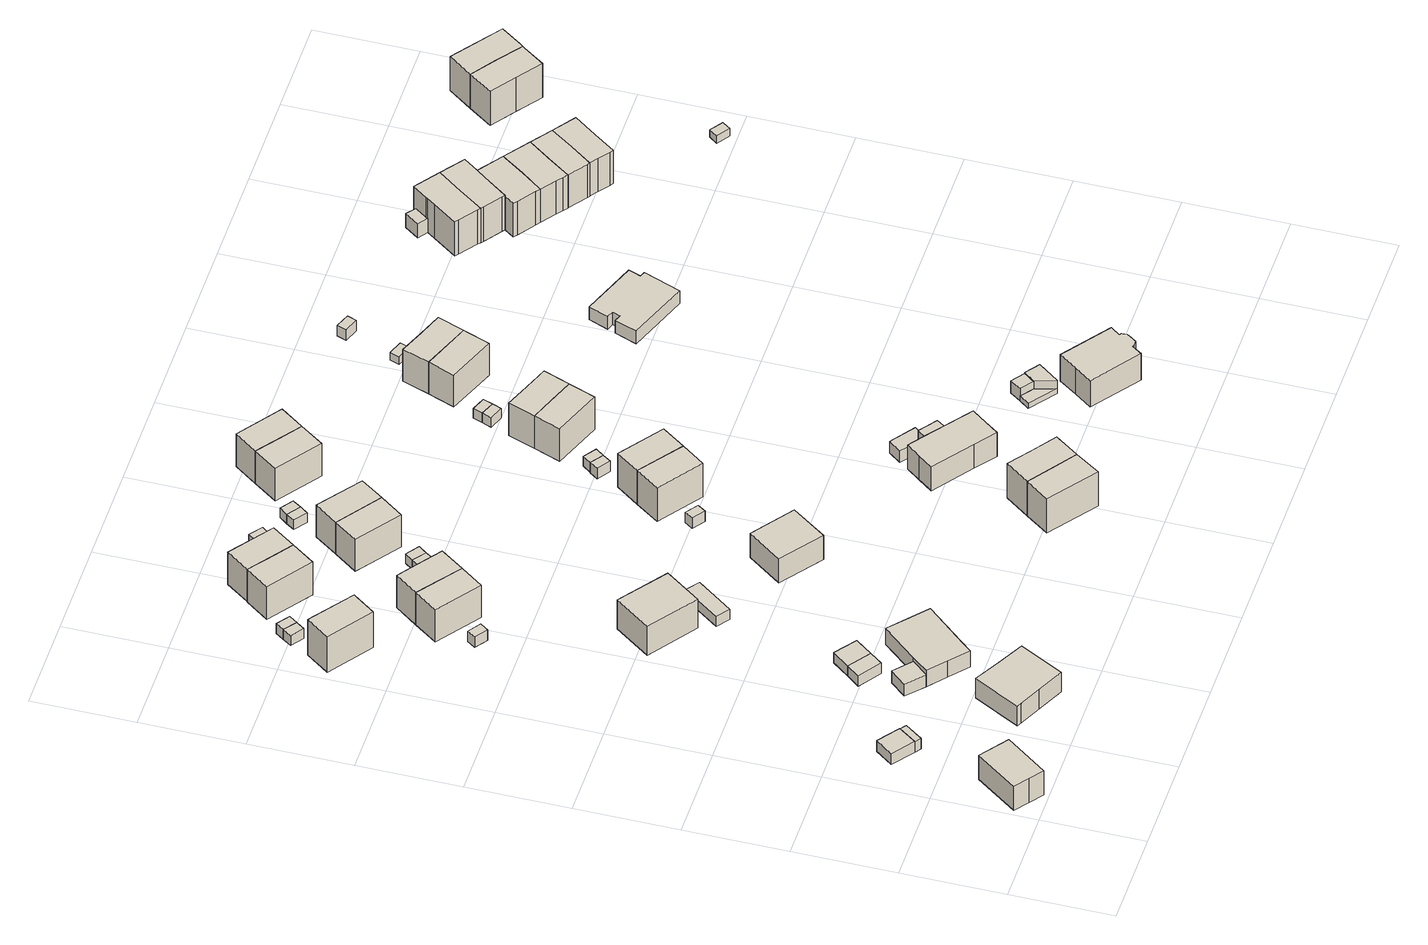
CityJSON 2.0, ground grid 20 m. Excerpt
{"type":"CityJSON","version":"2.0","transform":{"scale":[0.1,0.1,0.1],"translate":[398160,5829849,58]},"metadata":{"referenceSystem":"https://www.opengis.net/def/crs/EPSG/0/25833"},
"CityObjects":{
"building1":{"type":"Building","attributes":{"Gemeindeschluessel":"11000003","BezugspunktDach":"2200","function":"31001_1010","measuredHeight":7.36,"storeysAboveGround":1},"address":[{"country":"Germany","locality":"Berlin","thoroughfareNumber":"51A","thoroughfareName":"Ingwäonenweg"}],"geometry":[{"type":"Solid","lod":"1","boundaries":[[[[0,1,2,3,4,5]],[[6,7,8,9,10,11]],[[6,11,5,4]],[[7,6,4,3]],[[8,7,3,2]],[[9,8,2,1]],[[10,9,1,0]],[[11,10,0,5]]]]}]},
"building2":{"type":"Building","attributes":{"Gemeindeschluessel":"11000003","BezugspunktDach":"2200","function":"31001_1313","measuredHeight":2.86,"storeysAboveGround":1},"address":[{"country":"Germany","locality":"Berlin","thoroughfareNumber":"53 (2)","thoroughfareName":"Ingwäonenweg"}],"geometry":[{"type":"Solid","lod":"1","boundaries":[[[[12,13,14,15]],[[16,17,18,19]],[[16,19,15,14]],[[17,16,14,13]],[[18,17,13,12]],[[19,18,12,15]]]]}]},
"building3":{"type":"Building","attributes":{"Gemeindeschluessel":"11000003","BezugspunktDach":"2200","function":"51009_1610","measuredHeight":2.45,"storeysAboveGround":0},"address":[{"country":"Germany","locality":"Berlin"}],"geometry":[{"type":"Solid","lod":"1","boundaries":[[[[20,21,22,23]],[[17,24,25,18]],[[17,18,23,22]],[[24,17,22,21]],[[25,24,21,20]],[[18,25,20,23]]]]}]},
"building4":{"type":"Building","attributes":{"Gemeindeschluessel":"11000003","BezugspunktDach":"2200","function":"31001_1010","measuredHeight":5.52,"storeysAboveGround":1},"address":[{"country":"Germany","locality":"Berlin","thoroughfareNumber":"53","thoroughfareName":"Ingwäonenweg"}],"geometry":[{"type":"Solid","lod":"1","boundaries":[[[[26,27,28,29,30,31,32]],[[33,34,35,36,37,38,39]],[[33,39,32,31]],[[34,33,31,30]],[[35,34,30,29]],[[36,35,29,28]],[[37,36,28,27]],[[38,37,27,26]],[[39,38,26,32]]]]}]},
"building5":{"type":"Building","attributes":{"Gemeindeschluessel":"11000003","BezugspunktDach":"2200","function":"31001_2723","measuredHeight":3.36,"storeysAboveGround":1},"address":[{"country":"Germany","locality":"Berlin","thoroughfareNumber":"55 (1)","thoroughfareName":"Ingwäonenweg"}],"geometry":[{"type":"Solid","lod":"1","boundaries":[[[[40,41,42,43]],[[44,45,46,47]],[[44,47,43,42]],[[45,44,42,41]],[[46,45,41,40]],[[47,46,40,43]]]]}]},
"building6":{"type":"Building","attributes":{"Gemeindeschluessel":"11000003","BezugspunktDach":"2200","function":"51009_1610","measuredHeight":2.52,"storeysAboveGround":0},"address":[{"country":"Germany","locality":"Berlin"}],"geometry":[{"type":"Solid","lod":"1","boundaries":[[[[48,49,50,51]],[[52,53,54,55]],[[52,55,51,50]],[[53,52,50,49]],[[54,53,49,48]],[[55,54,48,51]]]]}]},
"building7":{"type":"Building","attributes":{"Gemeindeschluessel":"11000003","BezugspunktDach":"2200","function":"31001_2463","measuredHeight":2.51,"storeysAboveGround":1},"address":[{"country":"Germany","locality":"Berlin","thoroughfareNumber":"55 (2)","thoroughfareName":"Ingwäonenweg"}],"geometry":[{"type":"Solid","lod":"1","boundaries":[[[[49,56,57,50]],[[58,59,53,52]],[[58,52,50,57]],[[59,58,57,56]],[[53,59,56,49]],[[52,53,49,50]]]]}]},
"building8":{"type":"Building","attributes":{"Gemeindeschluessel":"11000003","BezugspunktDach":"2200","function":"31001_1010","measuredHeight":4.45,"storeysAboveGround":1},"address":[{"country":"Germany","locality":"Berlin","thoroughfareNumber":"55","thoroughfareName":"Ingwäonenweg"}],"geometry":[{"type":"Solid","lod":"1","boundaries":[[[[60,61,62,63,64,65,66,67]],[[45,68,69,70,71,72,73,46]],[[45,46,67,66]],[[68,45,66,65]],[[69,68,65,64]],[[70,69,64,63]],[[71,70,63,62]],[[72,71,62,61]],[[73,72,61,60]],[[46,73,60,67]]]]}]},
"building9":{"type":"Building","attributes":{"Gemeindeschluessel":"11000003","BezugspunktDach":"2200","function":"31001_1010","measuredHeight":9.26,"storeysAboveGround":2},"address":[{"country":"Germany","locality":"Berlin","thoroughfareNumber":"57B","thoroughfareName":"Siverstorpstraße"}],"geometry":[{"type":"Solid","lod":"1","boundaries":[[[[74,75,76,77]],[[78,79,80,81]],[[78,81,77,76]],[[79,78,76,75]],[[80,79,75,74]],[[81,80,74,77]]]]}]},
"building10":{"type":"Building","attributes":{"Gemeindeschluessel":"11000003","BezugspunktDach":"2200","function":"31001_2723","measuredHeight":2.48,"storeysAboveGround":1},"address":[{"country":"Germany","locality":"Berlin","thoroughfareNumber":"63B (1)","thoroughfareName":"Siverstorpstraße"}],"geometry":[{"type":"Solid","lod":"1","boundaries":[[[[82,83,84,85]],[[86,87,88,89]],[[86,89,85,84]],[[87,86,84,83]],[[88,87,83,82]],[[89,88,82,85]]]]}]},
"building11":{"type":"Building","attributes":{"Gemeindeschluessel":"11000003","BezugspunktDach":"2200","function":"31001_2723","measuredHeight":2.36,"storeysAboveGround":1},"address":[{"country":"Germany","locality":"Berlin","thoroughfareNumber":"57B (1)","thoroughfareName":"Siverstorpstraße"}],"geometry":[{"type":"Solid","lod":"1","boundaries":[[[[90,91,92,93]],[[94,95,96,97]],[[94,97,93,92]],[[95,94,92,91]],[[96,95,91,90]],[[97,96,90,93]]]]}]},
"building12":{"type":"Building","attributes":{"Gemeindeschluessel":"11000003","BezugspunktDach":"2200","function":"31001_2723","measuredHeight":2.36,"storeysAboveGround":1},"address":[{"country":"Germany","locality":"Berlin","thoroughfareNumber":"59A (1)","thoroughfareName":"Siverstorpstraße"}],"geometry":[{"type":"Solid","lod":"1","boundaries":[[[[91,98,99,92]],[[100,101,95,94]],[[100,94,92,99]],[[101,100,99,98]],[[95,101,98,91]],[[94,95,91,92]]]]}]},
"building13":{"type":"Building","attributes":{"Gemeindeschluessel":"11000003","BezugspunktDach":"2200","function":"31001_1010","measuredHeight":8.52,"storeysAboveGround":1},"address":[{"country":"Germany","locality":"Berlin","thoroughfareNumber":"66","thoroughfareName":"Siverstorpstraße"}],"geometry":[{"type":"Solid","lod":"1","boundaries":[[[[102,103,104,105]],[[106,107,108,109]],[[106,109,105,104]],[[107,106,104,103]],[[108,107,103,102]],[[109,108,102,105]]]]}]},
"building14":{"type":"Building","attributes":{"Gemeindeschluessel":"11000003","BezugspunktDach":"2200","function":"31001_1010","measuredHeight":9.4,"storeysAboveGround":2},"address":[{"country":"Germany","locality":"Berlin","thoroughfareNumber":"63B","thoroughfareName":"Siverstorpstraße"}],"geometry":[{"type":"Solid","lod":"1","boundaries":[[[[110,111,112,113,114]],[[115,116,117,118,119]],[[115,119,114,113]],[[116,115,113,112]],[[117,116,112,111]],[[118,117,111,110]],[[119,118,110,114]]]]}]},
"building15":{"type":"Building","attributes":{"Gemeindeschluessel":"11000003","BezugspunktDach":"2200","function":"51009_1611","measuredHeight":2.96,"storeysAboveGround":0},"address":[{"country":"Germany","locality":"Berlin"}],"geometry":[{"type":"Solid","lod":"1","boundaries":[[[[120,121,122,123]],[[124,125,126,127]],[[124,127,123,122]],[[125,124,122,121]],[[126,125,121,120]],[[127,126,120,123]]]]}]},
"building16":{"type":"Building","attributes":{"Gemeindeschluessel":"11000003","BezugspunktDach":"2200","function":"31001_1010","measuredHeight":9.39,"storeysAboveGround":2},"address":[{"country":"Germany","locality":"Berlin","thoroughfareNumber":"63A","thoroughfareName":"Siverstorpstraße"}],"geometry":[{"type":"Solid","lod":"1","boundaries":[[[[111,128,129,130,113]],[[131,132,133,117,115]],[[131,115,113,130]],[[132,131,130,129]],[[133,132,129,128]],[[117,133,128,111]],[[115,117,111,113]]]]}]},
"building17":{"type":"Building","attributes":{"Gemeindeschluessel":"11000003","BezugspunktDach":"2200","function":"31001_1010","measuredHeight":9.58,"storeysAboveGround":2},"address":[{"country":"Germany","locality":"Berlin","thoroughfareNumber":"59A","thoroughfareName":"Siverstorpstraße"}],"geometry":[{"type":"Solid","lod":"1","boundaries":[[[[134,135,136,137,138]],[[139,140,141,142,143]],[[139,143,138,137]],[[140,139,137,136]],[[141,140,136,135]],[[142,141,135,134]],[[143,142,134,138]]]]}]},
"building18":{"type":"Building","attributes":{"Gemeindeschluessel":"11000003","BezugspunktDach":"2200","function":"31001_1010","measuredHeight":9.55,"storeysAboveGround":2},"address":[{"country":"Germany","locality":"Berlin","thoroughfareNumber":"59B","thoroughfareName":"Siverstorpstraße"}],"geometry":[{"type":"Solid","lod":"1","boundaries":[[[[135,144,145,137]],[[146,147,148,149]],[[146,149,137,145]],[[147,146,145,144]],[[148,147,144,135]],[[149,148,135,137]]]]}]},
"building19":{"type":"Building","attributes":{"Gemeindeschluessel":"11000003","BezugspunktDach":"2200","function":"31001_2723","measuredHeight":2.42,"storeysAboveGround":1},"address":[{"country":"Germany","locality":"Berlin","thoroughfareNumber":"63A (1)","thoroughfareName":"Siverstorpstraße"}],"geometry":[{"type":"Solid","lod":"1","boundaries":[[[[150,151,152,153]],[[154,155,156,157]],[[154,157,153,152]],[[155,154,152,151]],[[156,155,151,150]],[[157,156,150,153]]]]}]},
"building20":{"type":"Building","attributes":{"Gemeindeschluessel":"11000003","BezugspunktDach":"2200","function":"31001_2723","measuredHeight":2.33,"storeysAboveGround":1},"address":[{"country":"Germany","locality":"Berlin","thoroughfareNumber":"61B (1)","thoroughfareName":"Siverstorpstraße"}],"geometry":[{"type":"Solid","lod":"1","boundaries":[[[[151,158,159,152]],[[160,161,162,163]],[[160,163,152,159]],[[161,160,159,158]],[[162,161,158,151]],[[163,162,151,152]]]]}]},
"building21":{"type":"Building","attributes":{"Gemeindeschluessel":"11000003","BezugspunktDach":"2200","function":"31001_1010","measuredHeight":8.36,"storeysAboveGround":1},"address":[{"country":"Germany","locality":"Berlin","thoroughfareNumber":"59","thoroughfareName":"Ingwäonenweg"}],"geometry":[{"type":"Solid","lod":"1","boundaries":[[[[164,165,166,167]],[[168,169,170,171]],[[168,171,167,166]],[[169,168,166,165]],[[170,169,165,164]],[[171,170,164,167]]]]}]},
"building22":{"type":"Building","attributes":{"Gemeindeschluessel":"11000003","BezugspunktDach":"2200","function":"31001_1010","measuredHeight":9.2,"storeysAboveGround":2},"address":[{"country":"Germany","locality":"Berlin","thoroughfareNumber":"61B","thoroughfareName":"Siverstorpstraße"}],"geometry":[{"type":"Solid","lod":"1","boundaries":[[[[172,173,174,175]],[[176,177,178,179]],[[176,179,175,174]],[[177,176,174,173]],[[178,177,173,172]],[[179,178,172,175]]]]}]},
"building23":{"type":"Building","attributes":{"Gemeindeschluessel":"11000003","BezugspunktDach":"2200","function":"31001_2723","measuredHeight":2.38,"storeysAboveGround":1},"address":[{"country":"Germany","locality":"Berlin","thoroughfareNumber":"59B (1)","thoroughfareName":"Siverstorpstraße"}],"geometry":[{"type":"Solid","lod":"1","boundaries":[[[[180,181,182,183]],[[184,185,186,187]],[[184,187,183,182]],[[185,184,182,181]],[[186,185,181,180]],[[187,186,180,183]]]]}]},
"building24":{"type":"Building","attributes":{"Gemeindeschluessel":"11000003","BezugspunktDach":"2200","function":"31001_1010","measuredHeight":9.22,"storeysAboveGround":2},"address":[{"country":"Germany","locality":"Berlin","thoroughfareNumber":"61A","thoroughfareName":"Siverstorpstraße"}],"geometry":[{"type":"Solid","lod":"1","boundaries":[[[[173,188,189,174]],[[190,191,177,176]],[[190,176,174,189]],[[191,190,189,188]],[[177,191,188,173]],[[176,177,173,174]]]]}]},
"building25":{"type":"Building","attributes":{"Gemeindeschluessel":"11000003","BezugspunktDach":"2200","function":"31001_2723","measuredHeight":2.48,"storeysAboveGround":1},"address":[{"country":"Germany","locality":"Berlin","thoroughfareNumber":"61 (1)","thoroughfareName":"Ingwäonenweg"}],"geometry":[{"type":"Solid","lod":"1","boundaries":[[[[192,193,194,195]],[[196,197,198,199]],[[196,199,195,194]],[[197,196,194,193]],[[198,197,193,192]],[[199,198,192,195]]]]}]},
"building26":{"type":"Building","attributes":{"Gemeindeschluessel":"11000003","BezugspunktDach":"2200","function":"31001_2723","measuredHeight":2.36,"storeysAboveGround":1},"address":[{"country":"Germany","locality":"Berlin","thoroughfareNumber":"61A (1)","thoroughfareName":"Siverstorpstraße"}],"geometry":[{"type":"Solid","lod":"1","boundaries":[[[[200,201,202,203]],[[204,205,206,207]],[[204,207,203,202]],[[205,204,202,201]],[[206,205,201,200]],[[207,206,200,203]]]]}]},
"building27":{"type":"Building","attributes":{"Gemeindeschluessel":"11000003","BezugspunktDach":"2200","function":"31001_2723","measuredHeight":2.37,"storeysAboveGround":1},"address":[{"country":"Germany","locality":"Berlin","thoroughfareNumber":"34 (1)","thoroughfareName":"Gatterweg"}],"geometry":[{"type":"Solid","lod":"1","boundaries":[[[[201,208,209,202]],[[210,211,205,204]],[[210,204,202,209]],[[211,210,209,208]],[[205,211,208,201]],[[204,205,201,202]]]]}]},
"building28":{"type":"Building","attributes":{"Gemeindeschluessel":"11000003","BezugspunktDach":"2200","function":"31001_1010","measuredHeight":9.87,"storeysAboveGround":1},"address":[{"country":"Germany","locality":"Berlin","thoroughfareNumber":"58","thoroughfareName":"Ingwäonenweg"}],"geometry":[{"type":"Solid","lod":"1","boundaries":[[[[212,213,214,215,216]],[[217,218,219,220,221]],[[217,221,216,215]],[[218,217,215,214]],[[219,218,214,213]],[[220,219,213,212]],[[221,220,212,216]]]]}]},
"building29":{"type":"Building","attributes":{"Gemeindeschluessel":"11000003","BezugspunktDach":"2200","function":"31001_1010","measuredHeight":9.3,"storeysAboveGround":2},"address":[{"country":"Germany","locality":"Berlin","thoroughfareNumber":"61","thoroughfareName":"Ingwäonenweg"}],"geometry":[{"type":"Solid","lod":"1","boundaries":[[[[222,223,224,225]],[[226,227,228,229]],[[226,229,225,224]],[[227,226,224,223]],[[228,227,223,222]],[[229,228,222,225]]]]}]},
"building30":{"type":"Building","attributes":{"Gemeindeschluessel":"11000003","BezugspunktDach":"2200","function":"31001_1010","measuredHeight":9.87,"storeysAboveGround":1},"address":[{"country":"Germany","locality":"Berlin","thoroughfareNumber":"58A","thoroughfareName":"Ingwäonenweg"}],"geometry":[{"type":"Solid","lod":"1","boundaries":[[[[213,230,231,232,215]],[[233,234,235,219,217]],[[233,217,215,232]],[[234,233,232,231]],[[235,234,231,230]],[[219,235,230,213]],[[217,219,213,215]]]]}]},
"building31":{"type":"Building","attributes":{"Gemeindeschluessel":"11000003","BezugspunktDach":"2200","function":"31001_1010","measuredHeight":9.3,"storeysAboveGround":2},"address":[{"country":"Germany","locality":"Berlin","thoroughfareNumber":"63","thoroughfareName":"Ingwäonenweg"}],"geometry":[{"type":"Solid","lod":"1","boundaries":[[[[236,223,237,238,224]],[[239,240,227,241,226]],[[239,226,224,238]],[[240,239,238,237]],[[227,240,237,223]],[[241,227,223,236]],[[226,241,236,224]]]]}]},
"building32":{"type":"Building","attributes":{"Gemeindeschluessel":"11000003","BezugspunktDach":"2200","function":"31001_1010","measuredHeight":9.78,"storeysAboveGround":2},"address":[{"country":"Germany","locality":"Berlin","thoroughfareNumber":"34","thoroughfareName":"Gatterweg"}],"geometry":[{"type":"Solid","lod":"1","boundaries":[[[[242,243,244,245,246]],[[247,248,249,250,251]],[[247,251,246,245]],[[248,247,245,244]],[[249,248,244,243]],[[250,249,243,242]],[[251,250,242,246]]]]}]},
"building33":{"type":"Building","attributes":{"Gemeindeschluessel":"11000003","BezugspunktDach":"2200","function":"31001_2723","measuredHeight":2.43,"storeysAboveGround":1},"address":[{"country":"Germany","locality":"Berlin","thoroughfareNumber":"63 (1)","thoroughfareName":"Ingwäonenweg"}],"geometry":[{"type":"Solid","lod":"1","boundaries":[[[[252,253,254,255]],[[256,257,258,259]],[[256,259,255,254]],[[257,256,254,253]],[[258,257,253,252]],[[259,258,252,255]]]]}]},
"building34":{"type":"Building","attributes":{"Gemeindeschluessel":"11000003","BezugspunktDach":"2200","function":"31001_2723","measuredHeight":2.34,"storeysAboveGround":1},"address":[{"country":"Germany","locality":"Berlin","thoroughfareNumber":"65 (1)","thoroughfareName":"Ingwäonenweg"}],"geometry":[{"type":"Solid","lod":"1","boundaries":[[[[253,260,261,254]],[[262,263,264,265]],[[262,265,254,261]],[[263,262,261,260]],[[264,263,260,253]],[[265,264,253,254]]]]}]},
"building35":{"type":"Building","attributes":{"Gemeindeschluessel":"11000003","function":"31001_1010"},"address":[{"country":"Germany","locality":"Berlin","thoroughfareNumber":"60","thoroughfareName":"Ingwäonenweg"}],"children":["building35-1","building35-2"]},
"building35-1":{"type":"BuildingPart","attributes":{"BezugspunktDach":"2200","measuredHeight":6.48,"storeysAboveGround":1},"parents":["building35"],"geometry":[{"type":"MultiSurface","lod":"1","boundaries":[[[266,267,268,269,270,271,272,273,274,275]],[[276,277,278,279,280,281,282,283,284,285]],[[276,285,275,274]],[[277,276,274,273]],[[278,277,273,272]],[[286,287,272,271]],[[280,279,271,270]],[[281,280,270,269]],[[282,281,269,268]],[[283,282,268,267]],[[284,283,267,266]],[[285,284,266,275]],[[279,278,287,286]]]}]},
"building35-2":{"type":"BuildingPart","attributes":{"BezugspunktDach":"2200","measuredHeight":5.12,"storeysAboveGround":1},"parents":["building35"],"geometry":[{"type":"Solid","lod":"1","boundaries":[[[[286,288,289,290,287]],[[291,292,293,279,278]],[[291,278,287,290]],[[292,291,290,289]],[[293,292,289,288]],[[279,293,288,286]],[[278,279,286,287]]]]}]},
"building36":{"type":"Building","attributes":{"Gemeindeschluessel":"11000003","BezugspunktDach":"2200","function":"31001_1010","measuredHeight":9.78,"storeysAboveGround":2},"address":[{"country":"Germany","locality":"Berlin","thoroughfareNumber":"36","thoroughfareName":"Gatterweg"}],"geometry":[{"type":"Solid","lod":"1","boundaries":[[[[243,294,295,296,245]],[[297,298,299,249,247]],[[297,247,245,296]],[[298,297,296,295]],[[299,298,295,294]],[[249,299,294,243]],[[247,249,243,245]]]]}]},
"building37":{"type":"Building","attributes":{"Gemeindeschluessel":"11000003","BezugspunktDach":"2200","function":"51009_1611","measuredHeight":2.8,"storeysAboveGround":0},"address":[{"country":"Germany","locality":"Berlin"}],"geometry":[{"type":"Solid","lod":"1","boundaries":[[[[300,301,302,303,304,305]],[[306,307,292,291,308,309]],[[306,309,305,304]],[[307,306,304,303]],[[292,307,303,302]],[[291,292,302,301]],[[308,291,301,300]],[[309,308,300,305]]]]}]},
"building38":{"type":"Building","attributes":{"Gemeindeschluessel":"11000003","BezugspunktDach":"2200","function":"31001_1010","measuredHeight":9.66,"storeysAboveGround":2},"address":[{"country":"Germany","locality":"Berlin","thoroughfareNumber":"65","thoroughfareName":"Ingwäonenweg"}],"geometry":[{"type":"Solid","lod":"1","boundaries":[[[[310,311,312,313,314]],[[315,316,317,318,319]],[[315,319,314,313]],[[316,315,313,312]],[[317,316,312,311]],[[318,317,311,310]],[[319,318,310,314]]]]}]},
"building39":{"type":"Building","attributes":{"Gemeindeschluessel":"11000003","BezugspunktDach":"2200","function":"31001_1010","measuredHeight":9.67,"storeysAboveGround":2},"address":[{"country":"Germany","locality":"Berlin","thoroughfareNumber":"67","thoroughfareName":"Ingwäonenweg"}],"geometry":[{"type":"Solid","lod":"1","boundaries":[[[[311,320,321,322,313]],[[323,324,325,317,315]],[[323,315,313,322]],[[324,323,322,321]],[[325,324,321,320]],[[317,325,320,311]],[[315,317,311,313]]]]}]},
"building40":{"type":"Building","attributes":{"Gemeindeschluessel":"11000003","BezugspunktDach":"2200","function":"31001_2723","measuredHeight":2.3,"storeysAboveGround":1},"address":[{"country":"Germany","locality":"Berlin","thoroughfareNumber":"67 (1)","thoroughfareName":"Ingwäonenweg"}],"geometry":[{"type":"Solid","lod":"1","boundaries":[[[[326,327,328,329]],[[330,331,332,333]],[[330,333,329,328]],[[331,330,328,327]],[[332,331,327,326]],[[333,332,326,329]]]]}]},
"building41":{"type":"Building","attributes":{"Gemeindeschluessel":"11000003","BezugspunktDach":"2200","function":"31001_2723","measuredHeight":2.33,"storeysAboveGround":1},"address":[{"country":"Germany","locality":"Berlin","thoroughfareNumber":"69 (1)","thoroughfareName":"Ingwäonenweg"}],"geometry":[{"type":"Solid","lod":"1","boundaries":[[[[327,334,335,328]],[[336,337,331,330]],[[336,330,328,335]],[[337,336,335,334]],[[331,337,334,327]],[[330,331,327,328]]]]}]},
"building42":{"type":"Building","attributes":{"Gemeindeschluessel":"11000003","function":"51009_1610"},"address":[{"country":"Germany","locality":"Berlin"}],"children":["building42-1","building42-2"]},
"building42-1":{"type":"BuildingPart","attributes":{"BezugspunktDach":"2200","measuredHeight":3.11,"storeysAboveGround":0},"parents":["building42"],"geometry":[{"type":"MultiSurface","lod":"1","boundaries":[[[338,339,340,341]],[[342,343,344,345]],[[342,345,341,340]],[[343,342,340,339]],[[344,343,339,338]],[[345,346,347,338,341]],[[347,346,345,344]]]}]},
"building42-2":{"type":"BuildingPart","attributes":{"BezugspunktDach":"2200","measuredHeight":1.11,"storeysAboveGround":0},"parents":["building42"],"geometry":[{"type":"Solid","lod":"1","boundaries":[[[[347,346,348,349]],[[350,345,344,351]],[[350,351,349,348]],[[345,350,348,346]],[[351,344,347,349]],[[344,345,346,347]]]]}]},
"building43":{"type":"Building","attributes":{"Gemeindeschluessel":"11000003","BezugspunktDach":"2200","function":"31001_2723","measuredHeight":2.99,"storeysAboveGround":1},"address":[{"country":"Germany","locality":"Berlin","thoroughfareNumber":"60A (1)","thoroughfareName":"Ingwäonenweg"}],"geometry":[{"type":"Solid","lod":"1","boundaries":[[[[352,353,354,355]],[[356,342,345,350]],[[356,350,355,354]],[[342,356,354,353]],[[345,342,353,352]],[[350,345,352,355]]]]}]},
"building44":{"type":"Building","attributes":{"Gemeindeschluessel":"11000003","BezugspunktDach":"2200","function":"31001_1010","measuredHeight":9.66,"storeysAboveGround":2},"address":[{"country":"Germany","locality":"Berlin","thoroughfareNumber":"69","thoroughfareName":"Ingwäonenweg"}],"geometry":[{"type":"Solid","lod":"1","boundaries":[[[[357,358,359,360,361]],[[362,363,364,365,366]],[[362,366,361,360]],[[363,362,360,359]],[[364,363,359,358]],[[365,364,358,357]],[[366,365,357,361]]]]}]},
"building45":{"type":"Building","attributes":{"Gemeindeschluessel":"11000003","BezugspunktDach":"2200","function":"31001_1010","measuredHeight":7.93,"storeysAboveGround":1},"address":[{"country":"Germany","locality":"Berlin","thoroughfareNumber":"60A","thoroughfareName":"Ingwäonenweg"}],"geometry":[{"type":"Solid","lod":"1","boundaries":[[[[367,368,369,370,371,372,373,374,375,376,377,378]],[[379,380,381,382,383,384,385,386,387,388,389,390]],[[379,390,378,377]],[[380,379,377,376]],[[381,380,376,375]],[[382,381,375,374]],[[383,382,374,373]],[[384,383,373,372]],[[385,384,372,371]],[[386,385,371,370]],[[387,386,370,369]],[[388,387,369,368]],[[389,388,368,367]],[[390,389,367,378]]]]}]},
"building46":{"type":"Building","attributes":{"Gemeindeschluessel":"11000003","BezugspunktDach":"2200","function":"31001_1010","measuredHeight":9.65,"storeysAboveGround":2},"address":[{"country":"Germany","locality":"Berlin","thoroughfareNumber":"71","thoroughfareName":"Ingwäonenweg"}],"geometry":[{"type":"Solid","lod":"1","boundaries":[[[[358,391,392,393,360]],[[394,395,396,364,362]],[[394,362,360,393]],[[395,394,393,392]],[[396,395,392,391]],[[364,396,391,358]],[[362,364,358,360]]]]}]},
"building47":{"type":"Building","attributes":{"Gemeindeschluessel":"11000003","BezugspunktDach":"2200","function":"31001_2723","measuredHeight":1.9,"storeysAboveGround":1},"address":[{"country":"Germany","locality":"Berlin","thoroughfareNumber":"71 (1)","thoroughfareName":"Ingwäonenweg"}],"geometry":[{"type":"Solid","lod":"1","boundaries":[[[[397,398,399,400]],[[401,402,403,404]],[[401,404,400,399]],[[402,401,399,398]],[[403,402,398,397]],[[404,403,397,400]]]]}]},
"building48":{"type":"Building","attributes":{"Gemeindeschluessel":"11000003","BezugspunktDach":"2200","function":"31001_2723","measuredHeight":2.46,"storeysAboveGround":1},"address":[{"country":"Germany","locality":"Berlin","thoroughfareNumber":"73 (1)","thoroughfareName":"Ingwäonenweg"}],"geometry":[{"type":"Solid","lod":"1","boundaries":[[[[405,406,407,408]],[[409,410,411,412]],[[409,412,408,407]],[[410,409,407,406]],[[411,410,406,405]],[[412,411,405,408]]]]}]},
"building49":{"type":"Building","attributes":{"name":"Jugendfreizeitheim","Gemeindeschluessel":"11000003","BezugspunktDach":"2200","function":"31001_3061","measuredHeight":3.08,"storeysAboveGround":1},"address":[{"country":"Germany","locality":"Berlin","thoroughfareNumber":"62","thoroughfareName":"Ingwäonenweg"}],"geometry":[{"type":"Solid","lod":"1","boundaries":[[[[413,414,415,416,417,418,419,420,421,422]],[[423,424,425,426,427,428,429,430,431,432]],[[423,432,422,421]],[[424,423,421,420]],[[425,424,420,419]],[[426,425,419,418]],[[427,426,418,417]],[[428,427,417,416]],[[429,428,416,415]],[[430,429,415,414]],[[431,430,414,413]],[[432,431,413,422]]]]}]},
"building50":{"type":"Building","attributes":{"Gemeindeschluessel":"11000003","BezugspunktDach":"2200","function":"31001_1010","measuredHeight":10.26,"storeysAboveGround":2},"address":[{"country":"Germany","locality":"Berlin","thoroughfareNumber":"64","thoroughfareName":"Ingwäonenweg"}],"geometry":[{"type":"Solid","lod":"1","boundaries":[[[[433,434,435,436,437,438,439,440,441,442]],[[443,444,445,446,447,448,449,450,451,452]],[[443,452,442,441]],[[444,443,441,440]],[[445,444,440,439]],[[446,445,439,438]],[[447,446,438,437]],[[448,447,437,436]],[[449,448,436,435]],[[450,449,435,434]],[[451,450,434,433]],[[452,451,433,442]]]]}]},
"building51":{"type":"Building","attributes":{"Gemeindeschluessel":"11000003","BezugspunktDach":"2200","function":"31001_2523","measuredHeight":3.48,"storeysAboveGround":1},"address":[{"country":"Germany","locality":"Berlin","thoroughfareNumber":"64 (1)","thoroughfareName":"Ingwäonenweg"}],"geometry":[{"type":"Solid","lod":"1","boundaries":[[[[453,454,455,456]],[[457,458,444,459]],[[457,459,456,455]],[[458,457,455,454]],[[444,458,454,453]],[[459,444,453,456]]]]}]},
"building52":{"type":"Building","attributes":{"Gemeindeschluessel":"11000003","BezugspunktDach":"2200","function":"31001_1010","measuredHeight":10.22,"storeysAboveGround":2},"address":[{"country":"Germany","locality":"Berlin","thoroughfareNumber":"66","thoroughfareName":"Ingwäonenweg"}],"geometry":[{"type":"Solid","lod":"1","boundaries":[[[[460,461,462,463,464,465,466,437,436,435]],[[448,447,467,468,469,470,471,472,473,449]],[[448,449,435,436]],[[447,448,436,437]],[[467,447,437,466]],[[468,467,466,465]],[[469,468,465,464]],[[470,469,464,463]],[[471,470,463,462]],[[472,471,462,461]],[[473,472,461,460]],[[449,473,460,435]]]]}]},
"building53":{"type":"Building","attributes":{"Gemeindeschluessel":"11000003","BezugspunktDach":"2200","function":"31001_1010","measuredHeight":10.07,"storeysAboveGround":2},"address":[{"country":"Germany","locality":"Berlin","thoroughfareNumber":"68","thoroughfareName":"Ingwäonenweg"}],"geometry":[{"type":"Solid","lod":"1","boundaries":[[[[474,475,476,477,478,479,480,481,482,483]],[[471,484,469,468,485,486,487,488,489,490]],[[471,490,483,482]],[[484,471,482,481]],[[469,484,481,480]],[[468,469,480,479]],[[485,468,479,478]],[[486,485,478,477]],[[487,486,477,476]],[[488,487,476,475]],[[489,488,475,474]],[[490,489,474,483]]]]}]},
"building54":{"type":"Building","attributes":{"Gemeindeschluessel":"11000003","BezugspunktDach":"2200","function":"31001_1010","measuredHeight":10.07,"storeysAboveGround":2},"address":[{"country":"Germany","locality":"Berlin","thoroughfareNumber":"70","thoroughfareName":"Ingwäonenweg"}],"geometry":[{"type":"Solid","lod":"1","boundaries":[[[[491,492,493,494,495,478,477,476]],[[486,485,496,497,498,499,500,487]],[[486,487,476,477]],[[485,486,477,478]],[[496,485,478,495]],[[497,496,495,494]],[[498,497,494,493]],[[499,498,493,492]],[[500,499,492,491]],[[487,500,491,476]]]]}]},
"building55":{"type":"Building","attributes":{"Gemeindeschluessel":"11000003","BezugspunktDach":"2200","function":"31001_1010","measuredHeight":10.05,"storeysAboveGround":2},"address":[{"country":"Germany","locality":"Berlin","thoroughfareNumber":"72","thoroughfareName":"Ingwäonenweg"}],"geometry":[{"type":"Solid","lod":"1","boundaries":[[[[501,502,503,504,505,495,494,493]],[[497,496,506,507,508,509,510,498]],[[497,498,493,494]],[[496,497,494,495]],[[506,496,495,505]],[[507,506,505,504]],[[508,507,504,503]],[[509,508,503,502]],[[510,509,502,501]],[[498,510,501,493]]]]}]},
"building56":{"type":"Building","attributes":{"Gemeindeschluessel":"11000003","BezugspunktDach":"2200","function":"31001_1010","measuredHeight":10.02,"storeysAboveGround":2},"address":[{"country":"Germany","locality":"Berlin","thoroughfareNumber":"74","thoroughfareName":"Ingwäonenweg"}],"geometry":[{"type":"Solid","lod":"1","boundaries":[[[[511,512,513,514,515,505,504,503]],[[516,517,518,519,520,521,522,523]],[[516,523,503,504]],[[517,516,504,505]],[[518,517,505,515]],[[519,518,515,514]],[[520,519,514,513]],[[521,520,513,512]],[[522,521,512,511]],[[523,522,511,503]]]]}]},
"building57":{"type":"Building","attributes":{"Gemeindeschluessel":"11000003","BezugspunktDach":"2200","function":"31001_1313","measuredHeight":1.8,"storeysAboveGround":1},"address":[{"country":"Germany","locality":"Berlin","thoroughfareNumber":"74 (1)","thoroughfareName":"Ingwäonenweg"}],"geometry":[{"type":"Solid","lod":"1","boundaries":[[[[524,525,526,527]],[[528,529,530,531]],[[528,531,527,526]],[[529,528,526,525]],[[530,529,525,524]],[[531,530,524,527]]]]}]},
"building58":{"type":"Building","attributes":{"Gemeindeschluessel":"11000003","BezugspunktDach":"2200","function":"31001_1010","measuredHeight":10.16,"storeysAboveGround":2},"address":[{"country":"Germany","locality":"Berlin","thoroughfareNumber":"76","thoroughfareName":"Ingwäonenweg"}],"geometry":[{"type":"Solid","lod":"1","boundaries":[[[[532,533,534,535,536,537,538,539]],[[540,541,542,543,544,545,546,547]],[[540,547,539,538]],[[541,540,538,537]],[[542,541,537,536]],[[543,542,536,535]],[[544,543,535,534]],[[545,544,534,533]],[[546,545,533,532]],[[547,546,532,539]]]]}]},
"building59":{"type":"Building","attributes":{"Gemeindeschluessel":"11000003","BezugspunktDach":"2200","function":"31001_1010","measuredHeight":10.15,"storeysAboveGround":2},"address":[{"country":"Germany","locality":"Berlin","thoroughfareNumber":"78","thoroughfareName":"Ingwäonenweg"}],"geometry":[{"type":"Solid","lod":"1","boundaries":[[[[537,536,548,549,550,551,552,538]],[[553,554,555,556,557,542,541,540]],[[553,540,538,552]],[[554,553,552,551]],[[555,554,551,550]],[[556,555,550,549]],[[557,556,549,548]],[[542,557,548,536]],[[541,542,536,537]],[[540,541,537,538]]]]}]}
},
"vertices":[
[40,30,68],[66,10,68],[127,92,68],[100,112,68],[73,132,68],[13,50,68],[73,132,10],[100,112,10],[127,92,10],[66,10,10],[40,30,10],[13,50,10],
[102,258,42],[127,293,42],[86,323,42],[60,289,42],[86,323,16],[127,293,16],[102,258,16],[60,289,16],
[114,250,41],[139,284,41],[127,293,41],[102,258,41],[139,284,16],[114,250,16],
[227,98,63],[271,78,63],[324,53,63],[370,139,63],[318,166,63],[267,194,63],[218,103,63],[267,194,16],[318,166,16],[370,139,16],[324,53,16],[271,78,16],[227,98,16],[218,103,16],
[267,285,48],[294,316,48],[260,346,48],[233,315,48],[260,346,19],[294,316,19],[267,285,19],[233,315,19],
[277,370,45],[296,395,45],[254,425,45],[234,400,45],[254,425,20],[296,395,20],[277,370,20],[234,400,20],
[321,428,45],[280,458,45],[280,458,20],[321,428,20],
[302,255,58],[338,224,58],[356,246,58],[423,322,58],[387,353,58],[352,384,58],[294,316,58],[267,285,58],[352,384,19],[387,353,19],[423,322,19],[356,246,19],[338,224,19],[302,255,19],
[90,1250,108],[123,1295,108],[39,1356,108],[6,1310,108],[39,1356,22],[123,1295,22],[90,1250,22],[6,1310,22],
[166,1062,45],[178,1078,45],[153,1095,45],[142,1079,45],[153,1095,20],[178,1078,20],[166,1062,20],[142,1079,20],
[79,1375,45],[91,1391,45],[67,1409,45],[55,1392,45],[67,1409,21],[91,1391,21],[79,1375,21],[55,1392,21],
[103,1407,45],[78,1425,45],[78,1425,21],[103,1407,21],
[295,713,94],[345,782,94],[254,849,94],[203,779,94],[254,849,24],[345,782,24],[295,713,24],[203,779,24],
[217,1088,100],[250,1133,100],[209,1164,100],[167,1194,100],[134,1149,100],[167,1194,22],[209,1164,22],[250,1133,22],[217,1088,22],[134,1149,22],
[331,664,50],[383,735,50],[359,753,50],[307,682,50],[359,753,25],[383,735,25],[331,664,25],[307,682,25],
[283,1179,100],[242,1209,100],[200,1239,100],[200,1239,22],[242,1209,22],[283,1179,22],
[192,1391,100],[225,1436,100],[183,1466,100],[142,1497,100],[108,1451,100],[142,1497,21],[183,1466,21],[225,1436,21],[192,1391,21],[108,1451,21],
[258,1482,100],[175,1542,100],[175,1542,22],[258,1482,22],[225,1436,22],[142,1497,22],
[314,1205,47],[325,1221,47],[301,1239,47],[289,1223,47],[301,1239,23],[325,1221,23],[314,1205,23],[289,1223,23],
[337,1237,47],[312,1255,47],[312,1255,24],[337,1237,24],[325,1221,24],[301,1239,24],
[525,548,84],[574,616,84],[494,674,84],[445,607,84],[494,674,26],[574,616,26],[525,548,26],[445,607,26],
[352,1274,100],[386,1320,100],[302,1380,100],[269,1335,100],[302,1380,23],[386,1320,23],[352,1274,23],[269,1335,23],
[297,1501,46],[309,1517,46],[285,1535,46],[273,1518,46],[285,1535,22],[309,1517,22],[297,1501,22],[273,1518,22],
[418,1365,100],[335,1426,100],[335,1426,23],[418,1365,23],
[560,776,52],[571,792,52],[547,809,52],[536,793,52],[547,809,27],[571,792,27],[560,776,27],[536,793,27],
[366,1451,46],[378,1467,46],[353,1485,46],[342,1469,46],[353,1485,23],[378,1467,23],[366,1451,23],[342,1469,23],
[389,1484,46],[365,1501,46],[365,1501,23],[389,1484,23],
[803,123,98],[836,172,98],[790,204,98],[744,237,98],[711,191,98],[744,237,15],[790,204,15],[836,172,15],[803,123,15],[711,191,15],
[618,797,110],[651,842,110],[568,903,110],[535,857,110],[568,903,28],[651,842,28],[618,797,28],[535,857,28],
[869,219,98],[824,251,98],[779,284,98],[779,284,15],[824,251,15],[869,219,15],
[609,873,110],[684,888,110],[601,948,110],[601,948,28],[684,888,28],[609,873,28],
[488,1460,102],[521,1506,102],[479,1536,102],[437,1567,102],[404,1521,102],[437,1567,23],[479,1536,23],[521,1506,23],[488,1460,23],[404,1521,23],
[635,972,54],[646,988,54],[622,1005,54],[610,989,54],[622,1005,29],[646,988,29],[635,972,29],[610,989,29],
[658,1004,54],[634,1021,54],[634,1021,30],[658,1004,30],[646,988,30],[622,1005,30],
[831,359,78],[871,329,78],[892,357,78],[913,385,78],[873,415,78],[865,421,78],[830,447,78],[796,472,78],[775,444,78],[754,416,78],[775,444,20],[796,472,20],[830,447,20],[865,421,20],[873,415,20],[913,385,20],[892,357,20],[871,329,20],[831,359,20],[754,416,20],[865,421,71],[830,447,71],
[879,441,71],[857,457,71],[845,466,71],[845,466,20],[857,457,20],[879,441,20],
[554,1552,102],[512,1582,102],[470,1612,102],[470,1612,23],[512,1582,23],[554,1552,23],
[843,464,48],[845,466,48],[857,457,48],[874,480,48],[827,514,48],[809,490,48],[827,514,20],[874,480,20],[843,464,20],[809,490,20],
[731,1028,108],[751,1081,108],[703,1099,108],[655,1117,108],[635,1065,108],[655,1117,29],[703,1099,29],[751,1081,29],[731,1028,29],[635,1065,29],
[771,1133,108],[723,1151,108],[674,1170,108],[674,1170,29],[723,1151,29],[771,1133,29],
[713,1195,53],[720,1213,53],[692,1224,53],[685,1205,53],[692,1224,30],[720,1213,30],[713,1195,30],[685,1205,30],
[727,1232,53],[699,1242,53],[699,1242,30],[727,1232,30],
[1061,273,48],[1091,314,48],[1064,334,48],[1048,313,48],[1064,334,16],[1091,314,16],[1061,273,16],[1048,313,16],[1048,313,28],[1061,273,28],
[1024,331,28],[1009,312,28],[1024,331,16],[1009,312,16],
[1048,313,46],[1064,334,46],[1039,352,46],[1024,331,46],[1039,352,16],
[813,1246,107],[833,1299,107],[785,1317,107],[737,1335,107],[717,1283,107],[737,1335,30],[785,1317,30],[833,1299,30],[813,1246,30],[717,1283,30],
[1136,141,79],[1150,161,79],[1153,158,79],[1164,159,79],[1171,169,79],[1177,178,79],[1176,189,79],[1172,191,79],[1186,210,79],[1094,277,79],[1069,242,79],[1044,208,79],[1069,242,15],[1094,277,15],[1186,210,15],[1172,191,15],[1176,189,15],[1177,178,15],[1171,169,15],[1164,159,15],[1153,158,15],[1150,161,15],[1136,141,15],[1044,208,15],
[853,1351,107],[804,1369,107],[756,1388,107],[756,1388,30],[804,1369,30],[853,1351,30],
[823,1396,49],[830,1414,49],[802,1425,49],[795,1406,49],[802,1425,30],[830,1414,30],[823,1396,30],[795,1406,30],
[860,1504,53],[867,1522,53],[838,1533,53],[831,1514,53],[838,1533,28],[867,1522,28],[860,1504,28],[831,1514,28],
[1084,974,61],[1112,1047,61],[1101,1051,61],[1110,1075,61],[1000,1116,61],[985,1078,61],[999,1073,61],[993,1057,61],[979,1062,61],[963,1019,61],[979,1062,30],[993,1057,30],[999,1073,30],[985,1078,30],[1000,1116,30],[1110,1075,30],[1101,1051,30],[1112,1047,30],[1084,974,30],[963,1019,30],
[1097,1384,114],[1131,1359,114],[1136,1355,114],[1170,1402,114],[1205,1450,114],[1158,1484,114],[1137,1455,114],[1135,1452,114],[1124,1436,114],[1090,1389,114],[1124,1436,31],[1135,1452,31],[1137,1455,31],[1158,1484,31],[1205,1450,31],[1170,1402,31],[1136,1355,31],[1131,1359,31],[1097,1384,31],[1090,1389,31],
[1135,1452,65],[1155,1479,65],[1137,1493,65],[1117,1465,65],[1137,1493,31],[1155,1479,31],[1117,1465,31],
[1141,1351,114],[1175,1327,114],[1180,1323,114],[1215,1370,114],[1230,1390,114],[1230,1389,114],[1250,1417,114],[1250,1417,31],[1230,1389,31],[1230,1390,31],[1215,1370,31],[1180,1323,31],[1175,1327,31],[1141,1351,31],
[1174,1298,112],[1207,1274,112],[1215,1268,112],[1247,1311,112],[1278,1355,112],[1230,1389,112],[1230,1390,112],[1198,1347,112],[1180,1323,112],[1166,1304,112],[1198,1347,31],[1278,1355,31],[1247,1311,31],[1215,1268,31],[1207,1274,31],[1174,1298,31],[1166,1304,31],
[1244,1247,112],[1256,1238,112],[1264,1232,112],[1295,1276,112],[1327,1319,112],[1327,1319,31],[1295,1276,31],[1264,1232,31],[1256,1238,31],[1244,1247,31],
[1266,1231,112],[1300,1206,112],[1304,1203,112],[1336,1246,112],[1367,1290,112],[1367,1290,31],[1336,1246,31],[1304,1203,31],[1300,1206,31],[1266,1231,31],
[1320,1192,112],[1341,1176,112],[1347,1172,112],[1378,1215,112],[1410,1259,112],[1336,1246,32],[1367,1290,32],[1410,1259,32],[1378,1215,32],[1347,1172,32],[1341,1176,32],[1320,1192,32],[1304,1203,32],
[1527,1010,45],[1538,1026,45],[1514,1043,45],[1502,1027,45],[1514,1043,27],[1538,1026,27],[1527,1010,27],[1502,1027,27],
[1479,1389,113],[1526,1354,113],[1536,1368,113],[1556,1396,113],[1559,1400,113],[1512,1435,113],[1464,1469,113],[1431,1423,113],[1464,1469,31],[1512,1435,31],[1559,1400,31],[1556,1396,31],[1536,1368,31],[1526,1354,31],[1479,1389,31],[1431,1423,31],
[1564,1406,113],[1588,1440,113],[1593,1447,113],[1546,1481,113],[1498,1516,113],[1498,1516,31],[1546,1481,31],[1593,1447,31],[1588,1440,31],[1564,1406,31]
]}
